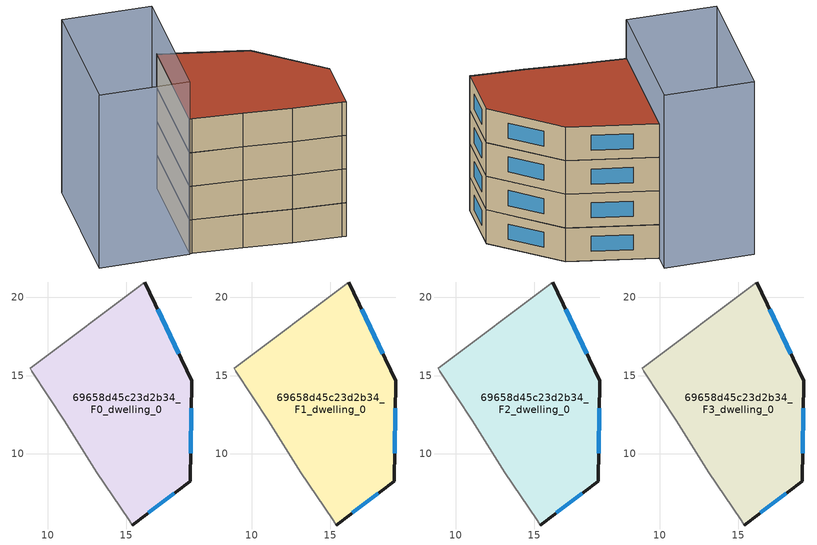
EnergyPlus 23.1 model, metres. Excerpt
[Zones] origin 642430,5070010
69658d45c23d2b34_F0_dwelling_0
 floor ground (EU_floor_Construction): 19.07,8.27 19.18,14.67 16.18,20.98 8.87,15.48 8.97,15.28 11.07,12.07 13.07,8.87 15.17,5.77 15.37,5.47 z0
 wall outside (EU_wall_Construction): 16.18,20.98 19.18,14.67 19.07,8.27 15.37,5.47 z0:3
 wall adiabatic (EU_wall_Construction): 15.37,5.47 15.17,5.77 13.07,8.87 11.07,12.07 8.97,15.28 8.87,15.48 16.18,20.98 z0:3
 window (EU_Window_Construction): 17,19.24 18.35,16.41 / 19.15,12.91 19.1,10.03 / 18.05,7.5 16.39,6.24 z0.83:2.17
69658d45c23d2b34_F1_dwelling_0
 floor to 69658d45c23d2b34_F0_dwelling_0 (EU_floor_Construction): 19.07,8.27 19.18,14.67 16.18,20.98 8.87,15.48 8.97,15.28 11.07,12.07 13.07,8.87 15.17,5.77 15.37,5.47 z3
 wall outside (EU_wall_Construction): 16.18,20.98 19.18,14.67 19.07,8.27 15.37,5.47 z3:6
 wall adiabatic (EU_wall_Construction): 15.37,5.47 15.17,5.77 13.07,8.87 11.07,12.07 8.97,15.28 8.87,15.48 16.18,20.98 z3:6
 window (EU_Window_Construction): 17,19.24 18.35,16.41 / 19.15,12.91 19.1,10.03 / 18.05,7.5 16.39,6.24 z3.83:5.17
69658d45c23d2b34_F2_dwelling_0
 floor to 69658d45c23d2b34_F1_dwelling_0 (EU_floor_Construction): 19.07,8.27 19.18,14.67 16.18,20.98 8.87,15.48 8.97,15.28 11.07,12.07 13.07,8.87 15.17,5.77 15.37,5.47 z6
 wall outside (EU_wall_Construction): 16.18,20.98 19.18,14.67 19.07,8.27 15.37,5.47 z6:9
 wall adiabatic (EU_wall_Construction): 15.37,5.47 15.17,5.77 13.07,8.87 11.07,12.07 8.97,15.28 8.87,15.48 16.18,20.98 z6:9
 window (EU_Window_Construction): 17,19.24 18.35,16.41 / 19.15,12.91 19.1,10.03 / 18.05,7.5 16.39,6.24 z6.83:8.17
69658d45c23d2b34_F3_dwelling_0
 floor to 69658d45c23d2b34_F2_dwelling_0 (EU_floor_Construction): 19.07,8.27 19.18,14.67 16.18,20.98 8.87,15.48 8.97,15.28 11.07,12.07 13.07,8.87 15.17,5.77 15.37,5.47 z9
 wall outside (EU_wall_Construction): 16.18,20.98 19.18,14.67 19.07,8.27 15.37,5.47 z9:12
 wall adiabatic (EU_wall_Construction): 15.37,5.47 15.17,5.77 13.07,8.87 11.07,12.07 8.97,15.28 8.87,15.48 16.18,20.98 z9:12
 window (EU_Window_Construction): 17,19.24 18.35,16.41 / 19.15,12.91 19.1,10.03 / 18.05,7.5 16.39,6.24 z9.83:11.17
 roof outside (EU_roof_Construction): 16.18,20.98 19.18,14.67 19.07,8.27 15.37,5.47 15.17,5.77 13.07,8.87 11.07,12.07 8.97,15.28 8.87,15.48 z12
shading: 4.59,21 13.07,27.38 / 13.07,27.38 17.27,21.81 / 17.27,21.81 8.79,15.42 / 8.79,15.42 4.59,21 z0:15.4
[Building]
EU S2 Campaign: North Axis=0; Terrain=City; Solar Distribution=FullExterior
[Site:Location]
Lyon-Bron: Latitude=45.75; Longitude=5; Time Zone=1; Elevation=198
[SizingPeriod:WeatherFileDays]
AnnualSizingPeriod: Begin Month=1; Begin Day of Month=1; End Month=12; End Day of Month=31; Day of Week for Start Day=Monday; Use Weather File Daylight Saving Period=No; Use Weather File Rain and Snow Indicators=No
[MATERIAL]
EU_InternalMass_Material: Roughness=MediumRough; Thickness=0.1; Conductivity=1; Density=1800; Specific Heat=900; Thermal Absorptance=0.9; Solar Absorptance=0.7; Visible Absorptance=0.7
[MATERIAL:NOMASS] Roughness=MediumRough; Thermal Absorptance=0.9; Solar Absorptance=0.7; Visible Absorptance=0.7
Name | Thermal Resistance
EU_wall_NoMass | 0.87146
EU_roof_NoMass | 0.842276
EU_floor_NoMass | 0.496999
[WINDOWMATERIAL:SIMPLEGLAZINGSYSTEM]
EU_Window_SimpleGlazing: UFactor=2.2525; Solar Heat Gain Coefficient=0.76; Visible Transmittance=0.76
[CONSTRUCTION]
EU_wall_Construction: EU_wall_NoMass
EU_roof_Construction: EU_roof_NoMass
EU_floor_Construction: EU_floor_NoMass
EU_InternalMass_Construction: EU_InternalMass_Material
EU_Window_Construction: EU_Window_SimpleGlazing
[ZONE] Type=1; Multiplier=1; Ceiling Height=autocalculate; Floor Area=autocalculate; Part of Total Floor Area=Yes
Name | Volume
69658d45c23d2b34_F0_dwelling_0 | 277.063
69658d45c23d2b34_F1_dwelling_0; 69658d45c23d2b34_F2_dwelling_0 | 277.062
69658d45c23d2b34_F3_dwelling_0 | 554.124
[INTERNALMASS] Construction=EU_InternalMass_Construction; Surface Area=92.3539
Name | Zone or ZoneList
69658d45c23d2b34_F0_dwelling_0_EU_InternalMass | 69658d45c23d2b34_F0_dwelling_0
69658d45c23d2b34_F1_dwelling_0_EU_InternalMass | 69658d45c23d2b34_F1_dwelling_0
69658d45c23d2b34_F2_dwelling_0_EU_InternalMass | 69658d45c23d2b34_F2_dwelling_0
69658d45c23d2b34_F3_dwelling_0_EU_InternalMass | 69658d45c23d2b34_F3_dwelling_0
[OTHEREQUIPMENT] Fuel Type=Electricity; Design Level Calculation Method=Watts/Area; Power per Zone Floor Area=1; Fraction Latent=0; Fraction Radiant=0; Fraction Lost=0; Carbon Dioxide Generation Rate=0; EndUse Subcategory=EU_Step8_InternalGains
Name | Zone or ZoneList or Space or SpaceList | Schedule
EU_Step8_InternalGain_69658d45c23d2b34_F0_dwelling_0_f000 | 69658d45c23d2b34_F0_dwelling_0 | EU_Step8_GainSchedule_69658d45c23d2b34_F0_dwelling_0_f000
EU_Step8_InternalGain_69658d45c23d2b34_F1_dwelling_0_f000 | 69658d45c23d2b34_F1_dwelling_0 | EU_Step8_GainSchedule_69658d45c23d2b34_F1_dwelling_0_f000
EU_Step8_InternalGain_69658d45c23d2b34_F2_dwelling_0_f000 | 69658d45c23d2b34_F2_dwelling_0 | EU_Step8_GainSchedule_69658d45c23d2b34_F2_dwelling_0_f000
EU_Step8_InternalGain_69658d45c23d2b34_F3_dwelling_0_f000 | 69658d45c23d2b34_F3_dwelling_0 | EU_Step8_GainSchedule_69658d45c23d2b34_F3_dwelling_0_f000
[ZONEVENTILATION:DESIGNFLOWRATE] Schedule=EU_AlwaysOn; Design Flow Rate Calculation Method=AirChanges/Hour; Air Changes per Hour=0.425; Ventilation Type=Natural; Fan Pressure Rise=0; Fan Total Efficiency=1; Constant Term Coefficient=1; Temperature Term Coefficient=0; Velocity Term Coefficient=0; Velocity Squared Term Coefficient=0; Minimum Indoor Temperature=-100; Maximum Indoor Temperature=100; Delta Temperature=-100; Minimum Outdoor Temperature=-100; Maximum Outdoor Temperature=100; Maximum Wind Speed=40
Name | Zone or ZoneList or Space or SpaceList
EU_ConstantAir_69658d45c23d2b34_F0_dwelling_0 | 69658d45c23d2b34_F0_dwelling_0
EU_ConstantAir_69658d45c23d2b34_F1_dwelling_0 | 69658d45c23d2b34_F1_dwelling_0
EU_ConstantAir_69658d45c23d2b34_F2_dwelling_0 | 69658d45c23d2b34_F2_dwelling_0
EU_ConstantAir_69658d45c23d2b34_F3_dwelling_0 | 69658d45c23d2b34_F3_dwelling_0
[HVACTEMPLATE:THERMOSTAT] Constant Heating Setpoint=20; Constant Cooling Setpoint=50
EU_HeatOnly_69658d45c23d2b34_F0_dwelling_0; EU_HeatOnly_69658d45c23d2b34_F1_dwelling_0; EU_HeatOnly_69658d45c23d2b34_F2_dwelling_0; EU_HeatOnly_69658d45c23d2b34_F3_dwelling_0
[HVACTEMPLATE:ZONE:IDEALLOADSAIRSYSTEM] System Availability Schedule=EU_AlwaysOn; Maximum Heating Supply Air Temperature=50; Minimum Cooling Supply Air Temperature=13; Maximum Heating Supply Air Humidity Ratio=0.0156; Minimum Cooling Supply Air Humidity Ratio=0.0077; Heating Limit=NoLimit; Cooling Limit=NoLimit; Heating Availability Schedule=EU_AlwaysOn; Cooling Availability Schedule=EU_CoolingOff; Dehumidification Control Type=ConstantSensibleHeatRatio; Cooling Sensible Heat Ratio=0.7; Dehumidification Setpoint=60; Humidification Control Type=None; Humidification Setpoint=30; Outdoor Air Method=None; Outdoor Air Flow Rate per Person=0.00944; Outdoor Air Flow Rate per Zone Floor Area=0; Outdoor Air Flow Rate per Zone=0; Demand Controlled Ventilation Type=None; Outdoor Air Economizer Type=NoEconomizer; Heat Recovery Type=None; Sensible Heat Recovery Effectiveness=0.7; Latent Heat Recovery Effectiveness=0.65
Name | Template Thermostat
69658d45c23d2b34_F0_dwelling_0 | EU_HeatOnly_69658d45c23d2b34_F0_dwelling_0
69658d45c23d2b34_F1_dwelling_0 | EU_HeatOnly_69658d45c23d2b34_F1_dwelling_0
69658d45c23d2b34_F2_dwelling_0 | EU_HeatOnly_69658d45c23d2b34_F2_dwelling_0
69658d45c23d2b34_F3_dwelling_0 | EU_HeatOnly_69658d45c23d2b34_F3_dwelling_0
[SIZING:ZONE] Zone Cooling Design Supply Air Temperature Input Method=SupplyAirTemperature; Zone Cooling Design Supply Air Temperature=13; Zone Heating Design Supply Air Temperature Input Method=SupplyAirTemperature; Zone Heating Design Supply Air Temperature=50; Zone Cooling Design Supply Air Humidity Ratio=0.008; Zone Heating Design Supply Air Humidity Ratio=0.008; Cooling Design Air Flow Method=DesignDay; Cooling Design Air Flow Rate=0; Cooling Minimum Air Flow per Zone Floor Area=0.000762; Cooling Minimum Air Flow=0; Cooling Minimum Air Flow Fraction=0.2; Heating Design Air Flow Method=DesignDay; Heating Design Air Flow Rate=0; Heating Maximum Air Flow per Zone Floor Area=0.002032; Heating Maximum Air Flow=0.141576; Heating Maximum Air Flow Fraction=0.3; Account for Dedicated Outdoor Air System=No; Dedicated Outdoor Air System Control Strategy=NeutralSupplyAir; Dedicated Outdoor Air Low Setpoint Temperature for Design=autosize; Dedicated Outdoor Air High Setpoint Temperature for Design=autosize; Zone Load Sizing Method=Sensible Load Only No Latent Load; Zone Latent Cooling Design Supply Air Humidity Ratio Input Method=HumidityRatioDifference; Zone Cooling Design Supply Air Humidity Ratio Difference=0.005; Zone Latent Heating Design Supply Air Humidity Ratio Input Method=HumidityRatioDifference; Zone Humidification Design Supply Air Humidity Ratio Difference=0.005
69658d45c23d2b34_F0_dwelling_0; 69658d45c23d2b34_F1_dwelling_0; 69658d45c23d2b34_F2_dwelling_0; 69658d45c23d2b34_F3_dwelling_0
[SCHEDULE:CONSTANT]
Name | Hourly Value
EU_AlwaysOn | 1
EU_CoolingOff | 0
[SCHEDULE:FILE] Column Number=1; Rows to Skip at Top=0; Number of Hours of Data=8760; Column Separator=Comma; Interpolate to Timestep=No; Minutes per Item=60; Adjust Schedule for Daylight Savings=Yes
Name | File
EU_Step8_GainSchedule_69658d45c23d2b34_F0_dwelling_0_f000 | ../../schedules/69658d45c23d2b34/69658d45c23d2b34_F0_dwelling_0_f000_gain.csv
EU_Step8_GainSchedule_69658d45c23d2b34_F1_dwelling_0_f000 | ../../schedules/69658d45c23d2b34/69658d45c23d2b34_F1_dwelling_0_f000_gain.csv
EU_Step8_GainSchedule_69658d45c23d2b34_F2_dwelling_0_f000 | ../../schedules/69658d45c23d2b34/69658d45c23d2b34_F2_dwelling_0_f000_gain.csv
EU_Step8_GainSchedule_69658d45c23d2b34_F3_dwelling_0_f000 | ../../schedules/69658d45c23d2b34/69658d45c23d2b34_F3_dwelling_0_f000_gain.csv
